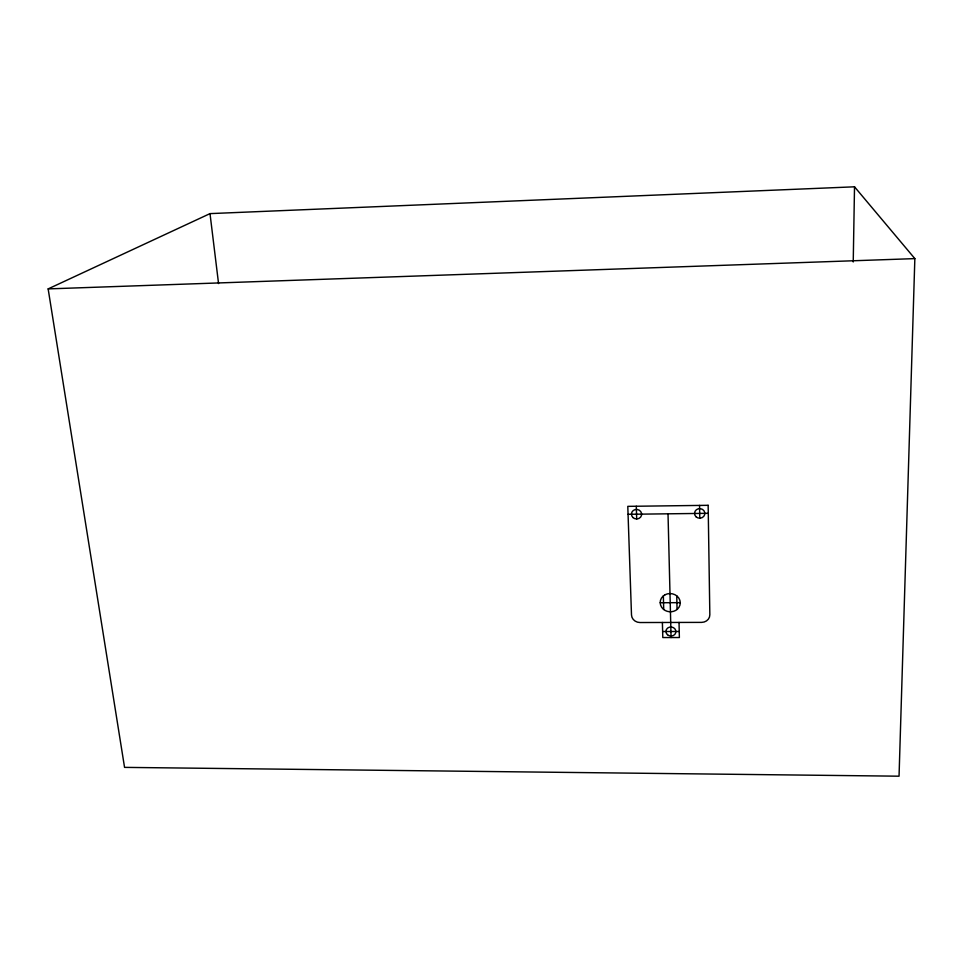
<?xml version="1.0" encoding="UTF-8"?>
<svg xmlns="http://www.w3.org/2000/svg" width="963" height="963" viewBox="0 0 963 963"><rect width="100%" height="100%" fill="white"/><g stroke="black" fill="none" stroke-linecap="round" stroke-linejoin="round"><path stroke-width="1.44" d="M853.23 261.972L854.518 186.81L210.006 213.617L48.15 288.9L124.552 767.379L899.045 776.19L914.85 258.614L854.518 186.81M48.15 288.9L914.85 258.614M628.057 514.302L708.274 513.315M660.197 602.742L680.263 602.657M662.628 631.523L679.24 631.499M210.006 213.617L218.553 283.567M636.29 506.249L636.687 518.961M663.351 595.953L663.712 609.471M662.388 622.471L662.797 637.542L679.372 637.53L679.035 622.435M668.021 513.809L671.079 637.53M676.748 595.892L677.061 609.423M699.547 505.419L699.776 518.202M665 594.773L662.953 596.241A10.039 9.161 5.6 0 0 663.302 609.194C667.227 612.624 673.594 612.685 677.471 609.134A10.039 9.161 5.6 0 0 677.17 596.169C673.847 593.304 668.876 592.739 665 594.773M708.154 505.31L627.792 506.357L631.499 614.996A8.306 7.56 7.9 0 0 640.022 622.531L701.582 622.387A8.39 7.608 3.6 0 0 709.839 614.755L708.154 505.31M696.105 516.842A5.152 4.791 1.1 0 0 704.687 514.603A5.152 4.791 1.1 0 0 698.283 508.801A5.152 4.791 1.1 0 0 696.105 516.842M633.04 517.6A5.092 4.755 7 0 0 641.502 515.374A5.092 4.755 7 0 0 635.086 509.608A5.092 4.755 7 0 0 633.04 517.6M667.479 634.713A4.984 4.514 6 0 0 675.773 632.679A4.984 4.514 6 0 0 669.538 627.142A4.984 4.514 6 0 0 667.479 634.713"/></g></svg>
